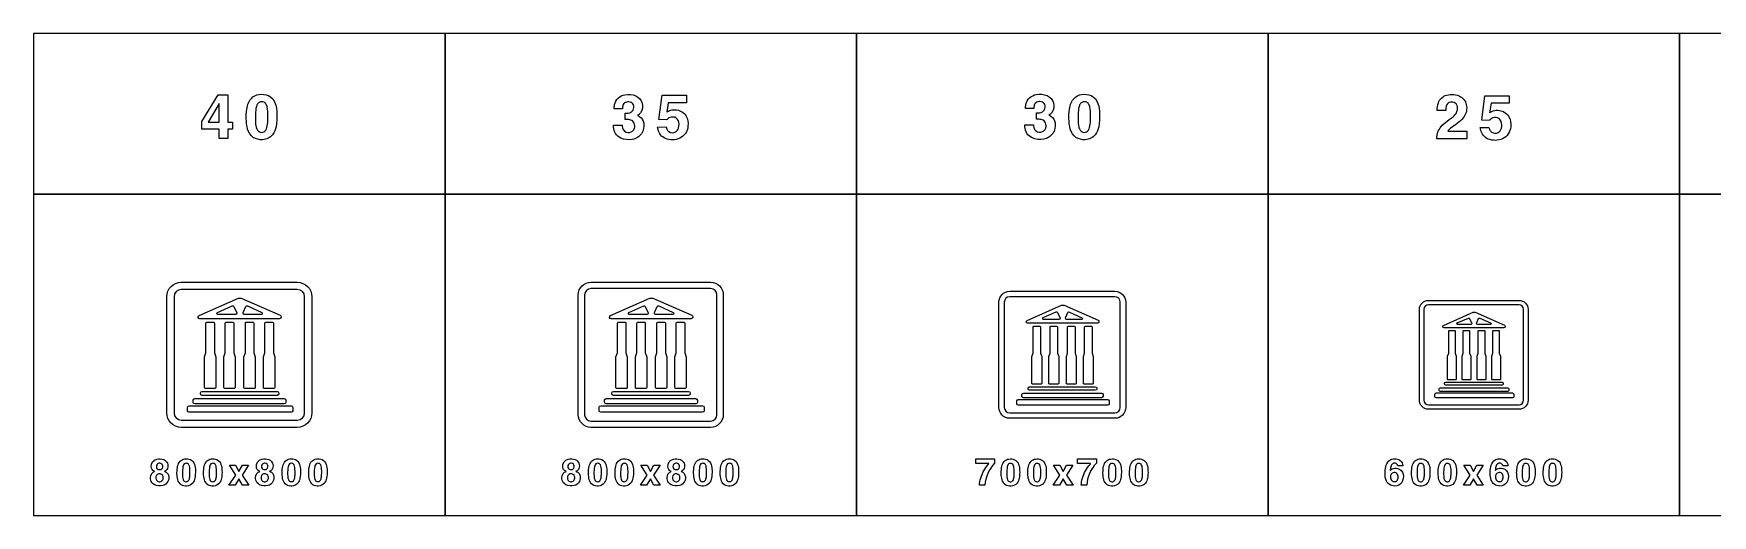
# Model space of a CAD drawing. Extents: x 0 to 18160, y 0 to 2655.
# Drawn here: x 0 to 9262, y 0 to 2655 of the extents above; entities that cross this region are included whole.
import ezdxf

# ---------------------------------------------------------------- set-up
doc = ezdxf.new("R2010")
doc.units = 0
doc.header["$MEASUREMENT"] = 0

msp = doc.modelspace()

# ---------------------------------------------------------------- linework, layer by layer
for points in [[(0, 1770), (2270, 1770), (2270, 2655), (0, 2655)], [(2270, 1770), (4540, 1770), (4540, 2655), (2270, 2655)], [(4540, 1770), (6810, 1770), (6810, 2655), (4540, 2655)], [(6810, 1770), (9080, 1770), (9080, 2655), (6810, 2655)], [(9080, 1770), (11350, 1770), (11350, 2655), (9080, 2655)], [(927.496, 2171.35), (1017.9, 2317.79), (1070.98, 2317.79), (1070.98, 2166.57), (1097.95, 2166.57), (1097.95, 2128.53), (1070.98, 2128.53), (1070.98, 2076.28), (1023.46, 2076.28), (1023.46, 2128.53), (927.496, 2128.53)], [(1023.46, 2269.13), (963.474, 2166.57), (1023.46, 2166.57)], [(0, 0), (2270, 0), (2270, 1770), (0, 1770)], [(2270, 0), (4540, 0), (4540, 1770), (2270, 1770)], [(4540, 0), (6810, 0), (6810, 1770), (4540, 1770)], [(6810, 0), (9080, 0), (9080, 1770), (6810, 1770)], [(9080, 0), (11350, 0), (11350, 1770), (9080, 1770)], [(1115.2, 221.769), (1080.08, 276.319), (1114.84, 276.319), (1133.11, 242.267), (1151.83, 276.319), (1185.98, 276.319), (1150.44, 222.29), (1186.95, 166.272), (1152.4, 166.272), (1132.54, 202.362), (1112.14, 166.272), (1077.99, 166.272)], [(3385.19, 221.769), (3350.07, 276.319), (3384.84, 276.319), (3403.11, 242.267), (3421.83, 276.319), (3455.97, 276.319), (3420.43, 222.291), (3456.95, 166.272), (3422.4, 166.272), (3402.54, 202.362), (3382.14, 166.272), (3347.99, 166.272)], [(5662.41, 221.387), (5627.29, 275.936), (5662.06, 275.936), (5680.33, 241.884), (5699.05, 275.936), (5733.19, 275.936), (5697.65, 221.908), (5734.17, 165.889), (5699.62, 165.889), (5679.76, 201.979), (5659.35, 165.889), (5625.21, 165.889)], [(7925.79, 221.523), (7890.67, 276.072), (7925.43, 276.072), (7943.7, 242.02), (7962.42, 276.073), (7996.57, 276.073), (7961.03, 222.044), (7997.54, 166.025), (7962.99, 166.025), (7943.13, 202.115), (7922.73, 166.025), (7888.58, 166.025)]]:
    msp.add_lwpolyline(points, close=True)
for points in [[(1173.29, 2191.65, -0.0563084), (1179.33, 2254.48, -0.130301), (1201.53, 2298.28, -0.174843), (1243.35, 2319.69, -0.147552), (1296.47, 2313.05, -0.192146), (1333.28, 2269.88, -0.0833996), (1342.52, 2212.85, -0.0545507), (1337.51, 2142.08, -0.116773), (1318.43, 2098, -0.221099), (1263.57, 2070.32, -0.162564), (1212.11, 2082.84, -0.174743), (1180.84, 2128.26, -0.0640867), (1173.37, 2186.95)], [(3199.84, 2150.87), (3246.2, 2150.87, 0.0411845), (3248.26, 2135.66, 0.335066), (3278.75, 2110.39, 0.276505), (3310.74, 2124.92, 0.158203), (3316.31, 2145.65, 0.0878221), (3313.34, 2161.57, 0.217575), (3294.82, 2178.43, 0.0882727), (3273.57, 2181.55), (3262.75, 2181.55), (3262.75, 2216.82, 0.0282129), (3282.34, 2217.42, 0.50028), (3309.32, 2262.91, 0.235001), (3290.79, 2277.96, 0.165496), (3265.12, 2275.67, 0.220849), (3250.9, 2259.12, 0.055705), (3248.02, 2240.92), (3203.2, 2240.92, -0.0488003), (3204.97, 2263.51, -0.30773), (3262.59, 2318.01, -0.146685), (3322.07, 2312.08, -0.469869), (3348.61, 2219.31, -0.0891152), (3336.57, 2207.54), (3332.3, 2204.54, -0.0245333), (3343.48, 2198.14, -0.202429), (3365.75, 2161.45, -0.422325), (3303.08, 2072, -0.154301), (3238.98, 2079.19, -0.287878), (3199.96, 2139.89, -0.0143877)], [(3442.43, 2139.57), (3489.39, 2141.35, 0.0452719), (3495.79, 2125.12, 0.0567733), (3500.53, 2118.25, 0.070207), (3504.95, 2114.77, 0.264984), (3540.97, 2112.87, 0.20748), (3558.38, 2135.98, 0.147389), (3557.24, 2174.01, 0.308532), (3527.86, 2195.42, 0.215743), (3498.08, 2185.19, 0.028781), (3492.71, 2178.95), (3450.09, 2180.96), (3467.91, 2315.64), (3601.95, 2315.64), (3601.95, 2273.77), (3501.51, 2273.77), (3492.55, 2221.76, -0.0211252), (3505.46, 2229.3, -0.121371), (3538.8, 2235.15, -0.244671), (3598.59, 2203.2, -0.173069), (3610.16, 2144.07, -0.256779), (3564.98, 2078.08, -0.199585), (3485.44, 2077.01, -0.245625), (3445.16, 2125.91, -0.0170062)], [(5469.08, 2152.29), (5515.45, 2152.29, 0.0411845), (5517.5, 2137.08, 0.335066), (5547.99, 2111.8, 0.276505), (5579.98, 2126.34, 0.158203), (5585.55, 2147.07, 0.0878221), (5582.59, 2162.99, 0.217575), (5564.07, 2179.85, 0.0882727), (5542.82, 2182.97), (5532, 2182.97), (5532, 2218.24, 0.0282129), (5551.59, 2218.83, 0.50028), (5578.56, 2264.33, 0.235001), (5560.04, 2279.38, 0.165496), (5534.37, 2277.09, 0.220849), (5520.15, 2260.54, 0.055705), (5517.27, 2242.33), (5472.44, 2242.33, -0.0488003), (5474.22, 2264.92, -0.30773), (5531.84, 2319.43, -0.146685), (5591.32, 2313.5, -0.469869), (5617.86, 2220.73, -0.0891152), (5605.81, 2208.96), (5601.55, 2205.96, -0.0245333), (5612.72, 2199.56, -0.202429), (5635, 2162.87, -0.422325), (5572.32, 2073.41, -0.154301), (5508.22, 2080.6, -0.287878), (5469.2, 2141.31, -0.0143877)], [(5711.68, 2191.65, -0.0563084), (5717.72, 2254.48, -0.130301), (5739.91, 2298.28, -0.174843), (5781.74, 2319.69, -0.147552), (5834.86, 2313.05, -0.192146), (5871.67, 2269.88, -0.0833996), (5880.91, 2212.85, -0.0545507), (5875.89, 2142.08, -0.116773), (5856.82, 2098, -0.221099), (5801.96, 2070.32, -0.162564), (5750.5, 2082.84, -0.174743), (5719.22, 2128.26, -0.0640867), (5711.76, 2186.95)], [(7741.06, 2074.79, -0.0640343), (7742.32, 2095.72, -0.161687), (7778.14, 2156.27, -0.0283718), (7819.97, 2188.65, 0.0545111), (7840.86, 2206.58, 0.192461), (7855.83, 2246.12, 0.234238), (7842.24, 2272.5, 0.196223), (7816.93, 2277.28, 0.252425), (7795.01, 2260.1, 0.0856617), (7790.86, 2243.08, 0.0202329), (7790.15, 2231.39), (7743.51, 2231.39, -0.0983795), (7749.55, 2272.7, -0.245047), (7795.72, 2315.83, -0.207102), (7872.69, 2307.49, -0.233443), (7905.15, 2255.16, -0.20961), (7886.99, 2190.98, -0.0785124), (7853.06, 2159.51, 0.0107372), (7817.24, 2133.72, 0.0665092), (7801.37, 2117.68), (7905.86, 2117.68), (7905.86, 2074.79)], [(1224.67, 2161.12, 0.0124589), (1225.19, 2154.8, 0.0668192), (1230.8, 2129.4, 0.615362), (1281.7, 2123.79, 0.0726881), (1287.15, 2136.83, 0.0588562), (1291.85, 2174.11, 0.0389037), (1290.23, 2241.09, 0.084671), (1283.64, 2264.43, 0.156013), (1272.18, 2276.6, 0.143208), (1256.47, 2279.56, 0.172584), (1240.71, 2273.36, 0.132565), (1230.76, 2257.8, 0.0498315), (1226.21, 2236.08, 0.0368731)], [(5763.06, 2161.12, 0.0124589), (5763.57, 2154.8, 0.0668192), (5769.18, 2129.4, 0.615362), (5820.09, 2123.79, 0.0726881), (5825.54, 2136.83, 0.0588562), (5830.24, 2174.11, 0.0389037), (5828.62, 2241.09, 0.084671), (5822.02, 2264.43, 0.156013), (5810.57, 2276.6, 0.143208), (5794.85, 2279.56, 0.172584), (5779.09, 2273.36, 0.132565), (5769.14, 2257.8, 0.0498315), (5764.6, 2236.08, 0.0368731)], [(7981.21, 2136.73), (8028.17, 2138.5, 0.0452719), (8034.56, 2122.27, 0.0567733), (8039.3, 2115.4, 0.070207), (8043.73, 2111.92, 0.264984), (8079.74, 2110.03, 0.20748), (8097.16, 2133.13, 0.147389), (8096.02, 2171.17, 0.308532), (8066.63, 2192.57, 0.215743), (8036.85, 2182.34, 0.028781), (8031.48, 2176.1), (7988.87, 2178.12), (8006.68, 2312.79), (8140.72, 2312.79), (8140.72, 2270.93), (8040.29, 2270.93), (8031.33, 2218.92, -0.0211252), (8044.24, 2226.46, -0.121371), (8077.57, 2232.3, -0.244671), (8137.37, 2200.35, -0.173069), (8148.94, 2141.23, -0.256779), (8103.76, 2075.23, -0.199585), (8024.22, 2074.17, -0.245625), (7983.93, 2123.06, -0.0170062)], [(814.996, 484.999, -0.414213), (734.996, 564.999), (734.996, 1205, -0.414213), (814.996, 1285), (1455, 1285, -0.414213), (1535, 1205), (1535, 564.999, -0.414213), (1455, 484.999)], [(814.996, 524.999), (1455, 524.999, 0.414213), (1495, 564.999), (1495, 1205, 0.414213), (1455, 1245), (814.996, 1245, 0.414213), (774.996, 1205), (774.996, 564.999, 0.414213)], [(3075, 484.999, -0.414213), (3005, 554.999), (3005, 1215, -0.414213), (3075, 1285), (3735, 1285, -0.414213), (3805, 1215), (3805, 554.999, -0.414213), (3735, 484.999)], [(3075, 519.999), (3735, 519.999, 0.414213), (3770, 554.999), (3770, 1215, 0.414213), (3735, 1250), (3075, 1250, 0.414213), (3040, 1215), (3040, 554.999, 0.414213)], [(5385, 534.999, -0.414213), (5325, 594.999), (5325, 1175, -0.414213), (5385, 1235), (5965, 1235, -0.414213), (6025, 1175), (6025, 594.999, -0.414213), (5965, 534.999)], [(5385, 564.999), (5965, 564.999, 0.414213), (5995, 594.999), (5995, 1175, 0.414213), (5965, 1205), (5385, 1205, 0.414213), (5355, 1175), (5355, 594.999, 0.414213)], [(1360.5, 1103.64, -0.297764), (1365.97, 1095.37), (1365.97, 1092.66, -0.41394), (1356.85, 1083.52), (916.71, 1083.53, -0.810146), (913.013, 1101.12), (1130.07, 1196.93, -0.103858), (1133.74, 1197.7), (1144.48, 1197.7, -0.102925), (1145.84, 1197.56)], [(1104.76, 1151.39), (1119.41, 1120.31), (1120.27, 1118.55, -0.111464), (1120.69, 1116.84), (1120.69, 1114.14, -0.414055), (1113.85, 1107.29), (1015.9, 1107.29, -0.413895), (1011.33, 1111.86), (1011.33, 1114.59, -0.297467), (1014.06, 1118.77), (1095.81, 1154.59, -0.405549)], [(1261.79, 1114.54), (1261.79, 1111.92, -0.413917), (1257.22, 1107.35), (1162.21, 1107.35, -0.41405), (1155.36, 1114.21), (1155.36, 1116.38, -0.0984919), (1156.21, 1119.6), (1157.28, 1121.79), (1170.51, 1150.94, -0.412794), (1179.56, 1154.4), (1259.1, 1118.7, -0.295052)], [(3630.5, 1103.64, -0.297764), (3635.97, 1095.37), (3635.97, 1092.66, -0.41394), (3626.85, 1083.52), (3186.71, 1083.53, -0.810146), (3183.01, 1101.12), (3400.07, 1196.93, -0.103858), (3403.74, 1197.7), (3414.48, 1197.7, -0.102925), (3415.84, 1197.56)], [(3374.76, 1151.39), (3389.41, 1120.31), (3390.27, 1118.55, -0.111464), (3390.69, 1116.84), (3390.69, 1114.14, -0.414055), (3383.85, 1107.29), (3285.9, 1107.29, -0.413895), (3281.33, 1111.86), (3281.33, 1114.59, -0.297467), (3284.06, 1118.77), (3365.81, 1154.59, -0.405549)], [(3531.79, 1114.54), (3531.79, 1111.92, -0.413917), (3527.22, 1107.35), (3432.21, 1107.35, -0.41405), (3425.36, 1114.21), (3425.36, 1116.38, -0.0984919), (3426.21, 1119.6), (3427.28, 1121.79), (3440.51, 1150.94, -0.412794), (3449.56, 1154.4), (3529.1, 1118.7, -0.295052)], [(5872.4, 1076.39, -0.297764), (5877.19, 1069.16), (5877.19, 1066.79, -0.41394), (5869.2, 1058.79), (5484.02, 1058.8, -0.810146), (5480.79, 1074.19), (5670.74, 1158.04, -0.103858), (5673.96, 1158.71), (5683.35, 1158.71, -0.102925), (5684.54, 1158.59)], [(5648.59, 1118.19), (5661.41, 1090.98), (5662.17, 1089.45, -0.111464), (5662.54, 1087.95), (5662.54, 1085.59, -0.414055), (5656.54, 1079.59), (5570.82, 1079.59, -0.413895), (5566.83, 1083.59), (5566.83, 1085.98, -0.297467), (5569.22, 1089.64), (5640.76, 1120.99, -0.405549)], [(5786.01, 1085.93), (5786.01, 1083.65, -0.413917), (5782.02, 1079.65), (5698.87, 1079.64, -0.41405), (5692.87, 1085.65), (5692.87, 1087.55, -0.0984919), (5693.62, 1090.36), (5694.55, 1092.28), (5706.13, 1117.79, -0.412794), (5714.05, 1120.82), (5783.66, 1089.58, -0.295052)], [(7695, 584.999, -0.414213), (7645, 634.999), (7645, 1135, -0.414213), (7695, 1185), (8195, 1185, -0.414213), (8245, 1135), (8245, 634.999, -0.414213), (8195, 584.999)], [(7695, 609.999), (8195, 609.999, 0.414213), (8220, 634.998), (8220, 1135, 0.414213), (8195, 1160), (7695, 1160, 0.414213), (7670, 1135), (7670, 634.998, 0.414213)], [(8114.2, 1049.05, -0.297764), (8118.31, 1042.85), (8118.31, 1040.82, -0.41394), (8111.46, 1033.96), (7781.3, 1033.97, -0.810146), (7778.53, 1047.17), (7941.35, 1119.03, -0.103858), (7944.1, 1119.61), (7952.16, 1119.61, -0.102925), (7953.17, 1119.51)], [(950.889, 896.018), (950.882, 1060, -0.413699), (955.448, 1064.56), (993.159, 1064.56, -0.413674), (997.725, 1060), (997.723, 896.018), (1005.48, 873.764), (1005.48, 704.549, -0.413667), (1000.92, 699.983), (947.567, 699.983, -0.413686), (943.001, 704.549), (943.008, 873.764)], [(1057.67, 896.018), (1057.67, 1060, -0.413699), (1062.23, 1064.56), (1099.94, 1064.56, -0.413674), (1104.51, 1060), (1104.5, 896.018), (1112.26, 873.764), (1112.27, 704.549, -0.413667), (1107.7, 699.983), (1054.35, 699.983, -0.413686), (1049.79, 704.549), (1049.79, 873.764)], [(1168.52, 896.018), (1168.51, 1060, -0.413699), (1173.08, 1064.56), (1210.79, 1064.56, -0.413674), (1215.35, 1060), (1215.35, 896.018), (1223.11, 873.764), (1223.11, 704.549, -0.413667), (1218.54, 699.983), (1165.2, 699.983, -0.413686), (1160.63, 704.549), (1160.63, 873.764)], [(1275.83, 896.018), (1275.83, 1060, -0.413699), (1280.39, 1064.56), (1318.1, 1064.56, -0.413674), (1322.67, 1060), (1322.66, 896.018), (1330.42, 873.764), (1330.43, 704.549, -0.413667), (1325.86, 699.983), (1272.51, 699.983, -0.413686), (1267.95, 704.549), (1267.95, 873.764)], [(3220.89, 896.018), (3220.88, 1060, -0.413699), (3225.45, 1064.56), (3263.16, 1064.56, -0.413674), (3267.72, 1060), (3267.72, 896.018), (3275.48, 873.764), (3275.48, 704.549, -0.413667), (3270.92, 699.983), (3217.57, 699.983, -0.413686), (3213, 704.549), (3213.01, 873.764)], [(3327.67, 896.018), (3327.67, 1060, -0.413699), (3332.23, 1064.56), (3369.94, 1064.56, -0.413674), (3374.51, 1060), (3374.5, 896.018), (3382.26, 873.764), (3382.27, 704.549, -0.413667), (3377.7, 699.983), (3324.35, 699.983, -0.413686), (3319.79, 704.549), (3319.79, 873.764)], [(3438.52, 896.018), (3438.51, 1060, -0.413699), (3443.08, 1064.56), (3480.79, 1064.56, -0.413674), (3485.35, 1060), (3485.35, 896.018), (3493.11, 873.764), (3493.11, 704.549, -0.413667), (3488.54, 699.983), (3435.19, 699.983, -0.413686), (3430.63, 704.549), (3430.63, 873.764)], [(3545.83, 896.018), (3545.83, 1060, -0.413699), (3550.39, 1064.56), (3588.1, 1064.56, -0.413674), (3592.67, 1060), (3592.66, 896.018), (3600.42, 873.764), (3600.43, 704.549, -0.413667), (3595.86, 699.983), (3542.51, 699.983, -0.413686), (3537.95, 704.549), (3537.95, 873.764)], [(5513.93, 894.698), (5513.93, 1038.2, -0.413699), (5517.92, 1042.2), (5550.92, 1042.2, -0.413674), (5554.92, 1038.2), (5554.92, 894.698), (5561.71, 875.223), (5561.71, 727.135, -0.413667), (5557.71, 723.14), (5511.02, 723.14, -0.413686), (5507.03, 727.135), (5507.04, 875.223)], [(5607.38, 894.698), (5607.38, 1038.2, -0.413699), (5611.37, 1042.2), (5644.37, 1042.2, -0.413674), (5648.37, 1038.2), (5648.36, 894.698), (5655.15, 875.223), (5655.16, 727.135, -0.413667), (5651.16, 723.14), (5604.48, 723.14, -0.413686), (5600.48, 727.135), (5600.48, 875.223)], [(5704.39, 894.698), (5704.38, 1038.2, -0.413699), (5708.38, 1042.2), (5741.38, 1042.2, -0.413674), (5745.37, 1038.2), (5745.37, 894.698), (5752.16, 875.223), (5752.16, 727.135, -0.413667), (5748.17, 723.14), (5701.48, 723.14, -0.413686), (5697.48, 727.135), (5697.49, 875.223)], [(5798.3, 894.698), (5798.3, 1038.2, -0.413699), (5802.29, 1042.2), (5835.3, 1042.2, -0.413674), (5839.3, 1038.2), (5839.29, 894.698), (5846.07, 875.223), (5846.08, 727.135, -0.413667), (5842.08, 723.14), (5795.39, 723.14, -0.413686), (5791.4, 727.135), (5791.4, 875.223)], [(7806.94, 893.313), (7806.94, 1016.32, -0.413699), (7810.36, 1019.74), (7838.65, 1019.74, -0.413674), (7842.07, 1016.32), (7842.07, 893.313), (7847.89, 876.619), (7847.89, 749.687, -0.413667), (7844.47, 746.263), (7804.45, 746.263, -0.413686), (7801.02, 749.687), (7801.03, 876.619)], [(7922.37, 1084.87), (7933.35, 1061.55), (7934, 1060.24, -0.111464), (7934.32, 1058.95), (7934.32, 1056.93, -0.414055), (7929.18, 1051.79), (7855.71, 1051.79, -0.413895), (7852.28, 1055.22), (7852.28, 1057.27, -0.297467), (7854.33, 1060.41), (7915.65, 1087.27, -0.405549)], [(7887.04, 893.313), (7887.04, 1016.32, -0.413699), (7890.46, 1019.74), (7918.75, 1019.74, -0.413674), (7922.18, 1016.32), (7922.17, 893.313), (7927.99, 876.619), (7928, 749.687, -0.413667), (7924.57, 746.263), (7884.55, 746.263, -0.413686), (7881.13, 749.687), (7881.13, 876.619)], [(8040.15, 1057.23), (8040.15, 1055.27, -0.413917), (8036.73, 1051.84), (7965.46, 1051.84, -0.41405), (7960.32, 1056.98), (7960.32, 1058.61, -0.0984919), (7960.96, 1061.02), (7961.76, 1062.67), (7971.68, 1084.53, -0.412794), (7978.47, 1087.13), (8038.13, 1060.35, -0.295052)], [(7970.19, 893.313), (7970.18, 1016.32, -0.413699), (7973.61, 1019.74), (8001.9, 1019.74, -0.413674), (8005.32, 1016.32), (8005.32, 893.313), (8011.14, 876.619), (8011.14, 749.687, -0.413667), (8007.71, 746.263), (7967.7, 746.263, -0.413686), (7964.27, 749.687), (7964.28, 876.619)], [(8050.69, 893.313), (8050.69, 1016.32, -0.413699), (8054.11, 1019.74), (8082.4, 1019.74, -0.413674), (8085.82, 1016.32), (8085.82, 893.313), (8091.63, 876.619), (8091.64, 749.687, -0.413667), (8088.21, 746.263), (8048.2, 746.263, -0.413686), (8044.78, 749.687), (8044.78, 876.619)], [(929.151, 682.98), (1343.17, 682.98, -0.41388), (1352.3, 673.842), (1352.3, 670.343, -0.413954), (1343.18, 661.203), (929.151, 661.203, -0.413908), (920.02, 670.343), (920.02, 673.84, -0.413916)], [(3199.15, 682.98), (3613.17, 682.98, -0.41388), (3622.3, 673.842), (3622.3, 670.343, -0.413954), (3613.18, 661.203), (3199.15, 661.203, -0.413908), (3190.02, 670.343), (3190.02, 673.84, -0.413916)], [(5452.26, 656.268), (5452.26, 665.628, -0.413809), (5460.26, 673.623), (5891.92, 673.623, -0.413804), (5899.91, 665.628), (5899.91, 656.268, -0.413818), (5891.92, 648.273), (5460.26, 648.273, -0.413823)], [(5494.91, 708.26), (5857.23, 708.26, -0.41388), (5865.22, 700.263), (5865.23, 697.201, -0.413954), (5857.24, 689.202), (5494.91, 689.202, -0.413908), (5486.92, 697.201), (5486.92, 700.261, -0.413916)], [(7737.66, 674.601), (8159.39, 674.601, -0.413779), (8166.24, 667.748), (8166.24, 654.061, -0.413756), (8159.39, 647.208), (7737.66, 647.208, -0.413761), (7730.81, 654.061), (7730.81, 667.748, -0.413784)], [(7754.08, 688.944), (7754.08, 696.967, -0.413809), (7760.93, 703.819), (8130.93, 703.819, -0.413804), (8137.78, 696.967), (8137.78, 688.944, -0.413818), (8130.93, 682.091), (7760.93, 682.091, -0.413823)], [(7790.63, 733.508), (8101.2, 733.508, -0.41388), (8108.05, 726.654), (8108.05, 724.029, -0.413954), (8101.2, 717.173), (7790.63, 717.173, -0.413908), (7783.79, 724.029), (7783.79, 726.652, -0.413916)], [(858.528, 604.449), (1420.74, 604.449, -0.413779), (1429.87, 595.314), (1429.87, 577.067, -0.413756), (1420.74, 567.932), (858.528, 567.932, -0.413761), (849.4, 577.067), (849.4, 595.314, -0.413784)], [(880.423, 623.57), (880.423, 634.265, -0.413809), (889.554, 643.401), (1382.8, 643.401, -0.413804), (1391.93, 634.265), (1391.93, 623.57, -0.413818), (1382.8, 614.435), (889.554, 614.435, -0.413823)], [(3128.53, 604.449), (3690.74, 604.449, -0.413779), (3699.87, 595.314), (3699.87, 577.067, -0.413756), (3690.74, 567.932), (3128.53, 567.932, -0.413761), (3119.4, 577.067), (3119.4, 595.314, -0.413784)], [(3150.42, 623.57), (3150.42, 634.265, -0.413809), (3159.55, 643.401), (3652.8, 643.401, -0.413804), (3661.93, 634.265), (3661.93, 623.57, -0.413818), (3652.8, 614.435), (3159.55, 614.435, -0.413823)], [(5433.1, 639.534), (5925.12, 639.534, -0.413779), (5933.11, 631.54), (5933.11, 615.571, -0.413756), (5925.12, 607.577), (5433.1, 607.577, -0.413761), (5425.11, 615.571), (5425.11, 631.54, -0.413784)], [(667.968, 242.323, -0.0382282), (664.485, 243.627, -0.270406), (649.106, 267.703, -0.377372), (679.437, 309.622, -0.15371), (717.921, 307.513, -0.416366), (738.324, 258.058, -0.173733), (723.774, 243.674), (722.328, 242.987, -0.0479914), (731.997, 238.034, -0.173856), (743.608, 221.873, -0.440125), (712.542, 164.243, -0.184), (667.115, 168.106, -0.410286), (649.627, 226.897, -0.151435), (664.035, 240.357)], [(677.305, 267.821, 0.0587981), (678.182, 263.887, 0.18403), (685.267, 254.717, 0.217144), (702.684, 253.485, 0.192437), (710.883, 260.57, 0.157808), (712.542, 273.982, 0.166677), (707.968, 282.821, 0.173614), (695.954, 287.323, 0.2359), (681.001, 280.902, 0.184791)], [(791.138, 234.258, -0.0563084), (794.763, 271.959, -0.130301), (808.081, 298.238, -0.174843), (833.176, 311.082, -0.147552), (865.048, 307.101, -0.192146), (887.133, 281.201, -0.0833996), (892.678, 246.983, -0.0545507), (889.668, 204.518, -0.116773), (878.223, 178.073, -0.221099), (845.308, 161.461, -0.162564), (814.432, 168.973, -0.174743), (795.664, 196.224, -0.0640867), (791.185, 231.438)], [(821.967, 215.94, 0.0124589), (822.275, 212.149, 0.0668192), (825.64, 196.912, 0.615362), (856.185, 193.547, 0.0726881), (859.455, 201.367, 0.0588562), (862.275, 223.736, 0.0389037), (861.304, 263.926, 0.084671), (857.346, 277.93, 0.156013), (850.474, 285.229, 0.143208), (841.043, 287.006, 0.172584), (831.588, 283.286, 0.132565), (825.616, 273.949, 0.0498315), (822.891, 260.916, 0.0368731)], [(937.884, 234.249, -0.0563084), (941.51, 271.95, -0.130301), (954.827, 298.23, -0.174843), (979.922, 311.073, -0.147552), (1011.79, 307.092, -0.192146), (1033.88, 281.192, -0.0833996), (1039.42, 246.974, -0.0545507), (1036.41, 204.509, -0.116773), (1024.97, 178.064, -0.221099), (992.055, 161.452, -0.162564), (961.178, 168.964, -0.174743), (942.41, 196.215, -0.0640867), (937.931, 231.429)], [(968.713, 215.931, 0.0124589), (969.021, 212.14, 0.0668192), (972.386, 196.903, 0.615362), (1002.93, 193.538, 0.0726881), (1006.2, 201.358, 0.0588562), (1009.02, 223.727, 0.0389037), (1008.05, 263.917, 0.084671), (1004.09, 277.922, 0.156013), (997.22, 285.22, 0.143208), (987.789, 286.997, 0.172584), (978.334, 283.277, 0.132565), (972.363, 273.94, 0.0498315), (969.637, 260.907, 0.0368731)], [(1248.01, 242.296, -0.0382282), (1244.53, 243.599, -0.270406), (1229.15, 267.675, -0.377372), (1259.48, 309.594, -0.15371), (1297.96, 307.485, -0.416366), (1318.36, 258.03, -0.173733), (1303.82, 243.646), (1302.37, 242.959, -0.0479914), (1312.04, 238.007, -0.173856), (1323.65, 221.846, -0.440125), (1292.58, 164.215, -0.184), (1247.16, 168.078, -0.410286), (1229.67, 226.869, -0.151435), (1244.08, 240.329)], [(1257.35, 267.793, 0.0587981), (1258.22, 263.86, 0.18403), (1265.31, 254.689, 0.217144), (1282.73, 253.457, 0.192437), (1290.92, 260.542, 0.157808), (1292.58, 273.955, 0.166677), (1288.01, 282.793, 0.173614), (1276, 287.296, 0.2359), (1261.04, 280.874, 0.184791)], [(1371.18, 234.284, -0.0563084), (1374.8, 271.986, -0.130301), (1388.12, 298.265, -0.174843), (1413.22, 311.109, -0.147552), (1445.09, 307.128, -0.192146), (1467.17, 281.228, -0.0833996), (1472.72, 247.01, -0.0545507), (1469.71, 204.545, -0.116773), (1458.26, 178.1, -0.221099), (1425.35, 161.488, -0.162564), (1394.47, 169, -0.174743), (1375.71, 196.251, -0.0640867), (1371.23, 231.465)], [(1402.01, 215.967, 0.0124589), (1402.32, 212.175, 0.0668192), (1405.68, 196.939, 0.615362), (1436.23, 193.574, 0.0726881), (1439.5, 201.394, 0.0588562), (1442.32, 223.763, 0.0389037), (1441.34, 263.953, 0.084671), (1437.39, 277.957, 0.156013), (1430.52, 285.256, 0.143208), (1421.08, 287.033, 0.172584), (1411.63, 283.313, 0.132565), (1405.66, 273.976, 0.0498315), (1402.93, 260.943, 0.0368731)], [(1517.93, 234.312, -0.0563084), (1521.55, 272.013, -0.130301), (1534.87, 298.293, -0.174843), (1559.96, 311.136, -0.147552), (1591.84, 307.155, -0.192146), (1613.92, 281.255, -0.0833996), (1619.47, 247.037, -0.0545507), (1616.46, 204.573, -0.116773), (1605.01, 178.127, -0.221099), (1572.1, 161.516, -0.162564), (1541.22, 169.028, -0.174743), (1522.45, 196.279, -0.0640867), (1517.97, 231.492)], [(1548.75, 215.994, 0.0124589), (1549.06, 212.203, 0.0668192), (1552.43, 196.966, 0.615362), (1582.97, 193.601, 0.0726881), (1586.24, 201.421, 0.0588562), (1589.06, 223.791, 0.0389037), (1588.09, 263.98, 0.084671), (1584.13, 277.985, 0.156013), (1577.26, 285.283, 0.143208), (1567.83, 287.061, 0.172584), (1558.38, 283.34, 0.132565), (1552.4, 274.004, 0.0498315), (1549.68, 260.971, 0.0368731)], [(2937.96, 242.324, -0.0382282), (2934.48, 243.627, -0.270406), (2919.1, 267.703, -0.377372), (2949.43, 309.622, -0.15371), (2987.91, 307.513, -0.416366), (3008.32, 258.058, -0.173733), (2993.77, 243.674), (2992.32, 242.987, -0.0479914), (3001.99, 238.035, -0.173856), (3013.6, 221.873, -0.440125), (2982.54, 164.243, -0.184), (2937.11, 168.106, -0.410286), (2919.62, 226.897, -0.151435), (2934.03, 240.357)], [(2947.3, 267.821, 0.0587981), (2948.18, 263.888, 0.18403), (2955.26, 254.717, 0.217144), (2972.68, 253.485, 0.192437), (2980.88, 260.57, 0.157808), (2982.54, 273.982, 0.166677), (2977.96, 282.821, 0.173614), (2965.95, 287.324, 0.2359), (2951, 280.902, 0.184791)], [(3061.13, 234.258, -0.0563084), (3064.76, 271.959, -0.130301), (3078.07, 298.239, -0.174843), (3103.17, 311.082, -0.147552), (3135.04, 307.101, -0.192146), (3157.13, 281.201, -0.0833996), (3162.67, 246.983, -0.0545507), (3159.66, 204.518, -0.116773), (3148.22, 178.073, -0.221099), (3115.3, 161.461, -0.162564), (3084.43, 168.973, -0.174743), (3065.66, 196.224, -0.0640867), (3061.18, 231.438)], [(3091.96, 215.94, 0.0124589), (3092.27, 212.149, 0.0668192), (3095.63, 196.912, 0.615362), (3126.18, 193.547, 0.0726881), (3129.45, 201.367, 0.0588562), (3132.27, 223.736, 0.0389037), (3131.3, 263.926, 0.084671), (3127.34, 277.931, 0.156013), (3120.47, 285.229, 0.143208), (3111.04, 287.006, 0.172584), (3101.58, 283.286, 0.132565), (3095.61, 273.949, 0.0498315), (3092.89, 260.916, 0.0368731)], [(3207.88, 234.249, -0.0563084), (3211.5, 271.95, -0.130301), (3224.82, 298.23, -0.174843), (3249.92, 311.073, -0.147552), (3281.79, 307.092, -0.192146), (3303.87, 281.192, -0.0833996), (3309.42, 246.974, -0.0545507), (3306.41, 204.509, -0.116773), (3294.96, 178.064, -0.221099), (3262.05, 161.452, -0.162564), (3231.17, 168.964, -0.174743), (3212.4, 196.215, -0.0640867), (3207.93, 231.429)], [(3238.71, 215.931, 0.0124589), (3239.02, 212.14, 0.0668192), (3242.38, 196.903, 0.615362), (3272.93, 193.538, 0.0726881), (3276.2, 201.358, 0.0588562), (3279.02, 223.727, 0.0389037), (3278.04, 263.917, 0.084671), (3274.09, 277.922, 0.156013), (3267.21, 285.22, 0.143208), (3257.78, 286.997, 0.172584), (3248.33, 283.277, 0.132565), (3242.36, 273.941, 0.0498315), (3239.63, 260.907, 0.0368731)], [(3518, 242.296, -0.0382282), (3514.52, 243.599, -0.270406), (3499.14, 267.675, -0.377372), (3529.47, 309.594, -0.15371), (3567.96, 307.485, -0.416366), (3588.36, 258.03, -0.173733), (3573.81, 243.647), (3572.36, 242.959, -0.0479914), (3582.03, 238.007, -0.173856), (3593.64, 221.846, -0.440125), (3562.58, 164.215, -0.184), (3517.15, 168.078, -0.410286), (3499.66, 226.869, -0.151435), (3514.07, 240.329)], [(3527.34, 267.793, 0.0587981), (3528.22, 263.86, 0.18403), (3535.3, 254.689, 0.217144), (3552.72, 253.457, 0.192437), (3560.92, 260.542, 0.157808), (3562.58, 273.955, 0.166677), (3558, 282.793, 0.173614), (3545.99, 287.296, 0.2359), (3531.04, 280.874, 0.184791)], [(3641.17, 234.285, -0.0563084), (3644.8, 271.986, -0.130301), (3658.12, 298.266, -0.174843), (3683.21, 311.109, -0.147552), (3715.08, 307.128, -0.192146), (3737.17, 281.228, -0.0833996), (3742.71, 247.01, -0.0545507), (3739.7, 204.545, -0.116773), (3728.26, 178.1, -0.221099), (3695.34, 161.488, -0.162564), (3664.47, 169, -0.174743), (3645.7, 196.251, -0.0640867), (3641.22, 231.465)], [(3672, 215.967, 0.0124589), (3672.31, 212.175, 0.0668192), (3675.68, 196.939, 0.615362), (3706.22, 193.574, 0.0726881), (3709.49, 201.394, 0.0588562), (3712.31, 223.763, 0.0389037), (3711.34, 263.953, 0.084671), (3707.38, 277.958, 0.156013), (3700.51, 285.256, 0.143208), (3691.08, 287.033, 0.172584), (3681.62, 283.313, 0.132565), (3675.65, 273.977, 0.0498315), (3672.93, 260.943, 0.0368731)], [(3787.92, 234.312, -0.0563084), (3791.54, 272.013, -0.130301), (3804.86, 298.293, -0.174843), (3829.96, 311.137, -0.147552), (3861.83, 307.155, -0.192146), (3883.91, 281.255, -0.0833996), (3889.46, 247.037, -0.0545507), (3886.45, 204.573, -0.116773), (3875, 178.127, -0.221099), (3842.09, 161.516, -0.162564), (3811.21, 169.028, -0.174743), (3792.45, 196.279, -0.0640867), (3787.97, 231.492)], [(3818.75, 215.994, 0.0124589), (3819.06, 212.203, 0.0668192), (3822.42, 196.966, 0.615362), (3852.97, 193.601, 0.0726881), (3856.24, 201.421, 0.0588562), (3859.06, 223.791, 0.0389037), (3858.09, 263.98, 0.084671), (3854.13, 277.985, 0.156013), (3847.26, 285.283, 0.143208), (3837.82, 287.061, 0.172584), (3828.37, 283.34, 0.132565), (3822.4, 274.004, 0.0498315), (3819.67, 260.971, 0.0368731)], [(5197.97, 311.538), (5301.72, 311.538), (5301.72, 287.747, 0.17337), (5248.52, 165.709), (5218.19, 165.709, -0.0554097), (5224.99, 205.33, -0.10295), (5266.79, 281.111), (5270.2, 285.353), (5197.97, 285.353)], [(5338.35, 233.875, -0.0563084), (5341.98, 271.576, -0.130301), (5355.29, 297.856, -0.174843), (5380.39, 310.699, -0.147552), (5412.26, 306.718, -0.192146), (5434.35, 280.818, -0.0833996), (5439.89, 246.6, -0.0545507), (5436.88, 204.136, -0.116773), (5425.44, 177.69, -0.221099), (5392.52, 161.079, -0.162564), (5361.65, 168.591, -0.174743), (5342.88, 195.842, -0.0640867), (5338.4, 231.055)], [(5369.18, 215.557, 0.0124589), (5369.49, 211.766, 0.0668192), (5372.85, 196.529, 0.615362), (5403.4, 193.164, 0.0726881), (5406.67, 200.984, 0.0588562), (5409.49, 223.354, 0.0389037), (5408.52, 263.543, 0.084671), (5404.56, 277.548, 0.156013), (5397.69, 284.846, 0.143208), (5388.26, 286.624, 0.172584), (5378.8, 282.903, 0.132565), (5372.83, 273.567, 0.0498315), (5370.1, 260.534, 0.0368731)], [(5485.1, 233.866, -0.0563084), (5488.72, 271.567, -0.130301), (5502.04, 297.847, -0.174843), (5527.14, 310.69, -0.147552), (5559.01, 306.709, -0.192146), (5581.09, 280.809, -0.0833996), (5586.64, 246.591, -0.0545507), (5583.63, 204.127, -0.116773), (5572.18, 177.681, -0.221099), (5539.27, 161.07, -0.162564), (5508.39, 168.582, -0.174743), (5489.62, 195.833, -0.0640867), (5485.14, 231.046)], [(5515.93, 215.548, 0.0124589), (5516.23, 211.757, 0.0668192), (5519.6, 196.52, 0.615362), (5550.14, 193.155, 0.0726881), (5553.41, 200.975, 0.0588562), (5556.23, 223.345, 0.0389037), (5555.26, 263.534, 0.084671), (5551.31, 277.539, 0.156013), (5544.43, 284.837, 0.143208), (5535, 286.615, 0.172584), (5525.55, 282.894, 0.132565), (5519.58, 273.558, 0.0498315), (5516.85, 260.525, 0.0368731)], [(5759.16, 311.51), (5862.9, 311.51), (5862.9, 287.719, 0.17337), (5809.7, 165.681), (5779.37, 165.681, -0.0554097), (5786.17, 205.302, -0.10295), (5827.97, 281.084), (5831.39, 285.325), (5759.16, 285.325)], [(5899.54, 233.902, -0.0563084), (5903.16, 271.603, -0.130301), (5916.48, 297.883, -0.174843), (5941.57, 310.726, -0.147552), (5973.45, 306.745, -0.192146), (5995.53, 280.845, -0.0833996), (6001.08, 246.627, -0.0545507), (5998.07, 204.162, -0.116773), (5986.62, 177.717, -0.221099), (5953.71, 161.106, -0.162564), (5922.83, 168.618, -0.174743), (5904.06, 195.869, -0.0640867), (5899.58, 231.082)], [(5930.36, 215.584, 0.0124589), (5930.67, 211.793, 0.0668192), (5934.04, 196.556, 0.615362), (5964.58, 193.191, 0.0726881), (5967.85, 201.011, 0.0588562), (5970.67, 223.381, 0.0389037), (5969.7, 263.57, 0.084671), (5965.74, 277.575, 0.156013), (5958.87, 284.873, 0.143208), (5949.44, 286.651, 0.172584), (5939.99, 282.93, 0.132565), (5934.01, 273.594, 0.0498315), (5931.29, 260.561, 0.0368731)], [(6046.28, 233.929, -0.0563084), (6049.91, 271.631, -0.130301), (6063.22, 297.91, -0.174843), (6088.32, 310.754, -0.147552), (6120.19, 306.773, -0.192146), (6142.28, 280.872, -0.0833996), (6147.82, 246.654, -0.0545507), (6144.81, 204.19, -0.116773), (6133.37, 177.744, -0.221099), (6100.45, 161.133, -0.162564), (6069.58, 168.645, -0.174743), (6050.81, 195.896, -0.0640867), (6046.33, 231.109)], [(6077.11, 215.612, 0.0124589), (6077.42, 211.82, 0.0668192), (6080.78, 196.583, 0.615362), (6111.33, 193.218, 0.0726881), (6114.6, 201.038, 0.0588562), (6117.42, 223.408, 0.0389037), (6116.45, 263.597, 0.084671), (6112.49, 277.602, 0.156013), (6105.62, 284.901, 0.143208), (6096.19, 286.678, 0.172584), (6086.73, 282.958, 0.132565), (6080.76, 273.621, 0.0498315), (6078.04, 260.588, 0.0368731)], [(7553.86, 273.902), (7525.61, 273.902, 0.0333099), (7523.62, 279.233, 0.308433), (7507.89, 287.93, 0.256298), (7491.16, 277.717, 0.0718547), (7486.8, 266.674, 0.0422837), (7483.79, 247.859, -0.0343264), (7495.07, 255.821, -0.198215), (7524.83, 258.546, -0.294049), (7555.09, 226.603, -0.195966), (7547.53, 181.769, -0.251599), (7509.24, 161.911, -0.162734), (7477.67, 171.224, -0.142524), (7461.25, 194.636, -0.0867955), (7455.85, 229.162, -0.0561633), (7459.19, 267.835, -0.143087), (7476.02, 299.778, -0.165016), (7500.4, 311.366, -0.137094), (7531.63, 307.598, -0.238813), (7552.18, 282.101, -0.0169871)], [(7601.73, 234.02, -0.0563084), (7605.35, 271.722, -0.130301), (7618.67, 298.001, -0.174843), (7643.77, 310.845, -0.147552), (7675.64, 306.864, -0.192146), (7697.72, 280.963, -0.0833996), (7703.27, 246.745, -0.0545507), (7700.26, 204.281, -0.116773), (7688.81, 177.835, -0.221099), (7655.9, 161.224, -0.162564), (7625.02, 168.736, -0.174743), (7606.25, 195.987, -0.0640867), (7601.78, 231.2)], [(7632.56, 215.703, 0.0124589), (7632.86, 211.911, 0.0668192), (7636.23, 196.674, 0.615362), (7666.78, 193.309, 0.0726881), (7670.05, 201.129, 0.0588562), (7672.86, 223.499, 0.0389037), (7671.89, 263.688, 0.084671), (7667.94, 277.693, 0.156013), (7661.06, 284.992, 0.143208), (7651.63, 286.769, 0.172584), (7642.18, 283.049, 0.132565), (7636.21, 273.712, 0.0498315), (7633.48, 260.679, 0.0368731)], [(7748.47, 234.02, -0.0563084), (7752.1, 271.722, -0.130301), (7765.42, 298.001, -0.174843), (7790.51, 310.845, -0.147552), (7822.38, 306.864, -0.192146), (7844.47, 280.963, -0.0833996), (7850.01, 246.745, -0.0545507), (7847, 204.281, -0.116773), (7835.56, 177.835, -0.221099), (7802.64, 161.224, -0.162564), (7771.77, 168.736, -0.174743), (7753, 195.987, -0.0640867), (7748.52, 231.2)], [(7779.3, 215.703, 0.0124589), (7779.61, 211.911, 0.0668192), (7782.98, 196.674, 0.615362), (7813.52, 193.309, 0.0726881), (7816.79, 201.129, 0.0588562), (7819.61, 223.499, 0.0389037), (7818.64, 263.688, 0.084671), (7814.68, 277.693, 0.156013), (7807.81, 284.992, 0.143208), (7798.38, 286.769, 0.172584), (7788.92, 283.049, 0.132565), (7782.95, 273.712, 0.0498315), (7780.23, 260.679, 0.0368731)], [(8133.77, 273.892), (8105.52, 273.892, 0.0333099), (8103.53, 279.224, 0.308433), (8087.8, 287.921, 0.256298), (8071.07, 277.707, 0.0718547), (8066.71, 266.665, 0.0422837), (8063.7, 247.849, -0.0343264), (8074.98, 255.812, -0.198215), (8104.74, 258.537, -0.294049), (8135, 226.594, -0.195966), (8127.44, 181.76, -0.251599), (8089.15, 161.902, -0.162734), (8057.58, 171.215, -0.142524), (8041.16, 194.627, -0.0867955), (8035.76, 229.153, -0.0561633), (8039.1, 267.826, -0.143087), (8055.93, 299.769, -0.165016), (8080.31, 311.357, -0.137094), (8111.54, 307.589, -0.238813), (8132.09, 282.091, -0.0169871)], [(8181.64, 234.038, -0.0563084), (8185.26, 271.739, -0.130301), (8198.58, 298.019, -0.174843), (8223.68, 310.863, -0.147552), (8255.55, 306.882, -0.192146), (8277.63, 280.981, -0.0833996), (8283.18, 246.763, -0.0545507), (8280.17, 204.299, -0.116773), (8268.72, 177.853, -0.221099), (8235.81, 161.242, -0.162564), (8204.93, 168.754, -0.174743), (8186.16, 196.005, -0.0640867), (8181.69, 231.218)], [(8212.47, 215.721, 0.0124589), (8212.78, 211.929, 0.0668192), (8216.14, 196.692, 0.615362), (8246.69, 193.327, 0.0726881), (8249.96, 201.147, 0.0588562), (8252.78, 223.517, 0.0389037), (8251.8, 263.706, 0.084671), (8247.85, 277.711, 0.156013), (8240.97, 285.01, 0.143208), (8231.54, 286.787, 0.172584), (8222.09, 283.067, 0.132565), (8216.12, 273.73, 0.0498315), (8213.39, 260.697, 0.0368731)], [(8328.38, 234.065, -0.0563084), (8332.01, 271.767, -0.130301), (8345.33, 298.046, -0.174843), (8370.42, 310.89, -0.147552), (8402.29, 306.909, -0.192146), (8424.38, 281.008, -0.0833996), (8429.92, 246.79, -0.0545507), (8426.92, 204.326, -0.116773), (8415.47, 177.881, -0.221099), (8382.55, 161.269, -0.162564), (8351.68, 168.781, -0.174743), (8332.91, 196.032, -0.0640867), (8328.43, 231.245)], [(8359.21, 215.748, 0.0124589), (8359.52, 211.956, 0.0668192), (8362.89, 196.719, 0.615362), (8393.43, 193.355, 0.0726881), (8396.7, 201.174, 0.0588562), (8399.52, 223.544, 0.0389037), (8398.55, 263.734, 0.084671), (8394.59, 277.738, 0.156013), (8387.72, 285.037, 0.143208), (8378.29, 286.814, 0.172584), (8368.84, 283.094, 0.132565), (8362.86, 273.757, 0.0498315), (8360.14, 260.724, 0.0368731)], [(674.84, 207.087, 0.0490068), (675.765, 200.381, 0.121824), (679.864, 191.992, 0.229649), (696.878, 185.641, 0.256774), (712.873, 195.57, 0.178638), (714.674, 215.12, 0.196143), (706.475, 226.186, 0.197496), (689.082, 228.271, 0.222887), (677.163, 219.006, 0.124888)], [(1254.88, 207.059, 0.0490068), (1255.81, 200.353, 0.121824), (1259.91, 191.964, 0.229649), (1276.92, 185.613, 0.256774), (1292.91, 195.542, 0.178638), (1294.72, 215.092, 0.196143), (1286.52, 226.158, 0.197496), (1269.12, 228.244, 0.222887), (1257.2, 218.978, 0.124888)], [(2944.83, 207.087, 0.0490068), (2945.76, 200.381, 0.121824), (2949.86, 191.992, 0.229649), (2966.87, 185.641, 0.256774), (2982.87, 195.57, 0.178638), (2984.67, 215.12, 0.196143), (2976.47, 226.186, 0.197496), (2959.08, 228.271, 0.222887), (2947.16, 219.006, 0.124888)], [(3524.88, 207.059, 0.0490068), (3525.8, 200.353, 0.121824), (3529.9, 191.964, 0.229649), (3546.91, 185.613, 0.256774), (3562.91, 195.542, 0.178638), (3564.71, 215.092, 0.196143), (3556.51, 226.158, 0.197496), (3539.12, 228.244, 0.222887), (3527.2, 218.978, 0.124888)], [(7485.38, 212.101, 0.0641861), (7486.63, 201.84, 0.139351), (7492.27, 191.745, 0.240104), (7510.16, 186.129, 0.267924), (7524.24, 196.248, 0.140614), (7527.13, 216.603, 0.112774), (7523.2, 227.693, 0.271024), (7505.59, 236.271, 0.294594), (7487.58, 224.423, 0.0908659)], [(8065.29, 212.091, 0.0641861), (8066.54, 201.831, 0.139351), (8072.18, 191.736, 0.240104), (8090.07, 186.12, 0.267924), (8104.15, 196.238, 0.140614), (8107.04, 216.594, 0.112774), (8103.11, 227.684, 0.271024), (8085.5, 236.262, 0.294594), (8067.49, 224.414, 0.0908659)]]:
    msp.add_lwpolyline(points, format="xyb", close=True)

doc.saveas('drawing.dxf')
